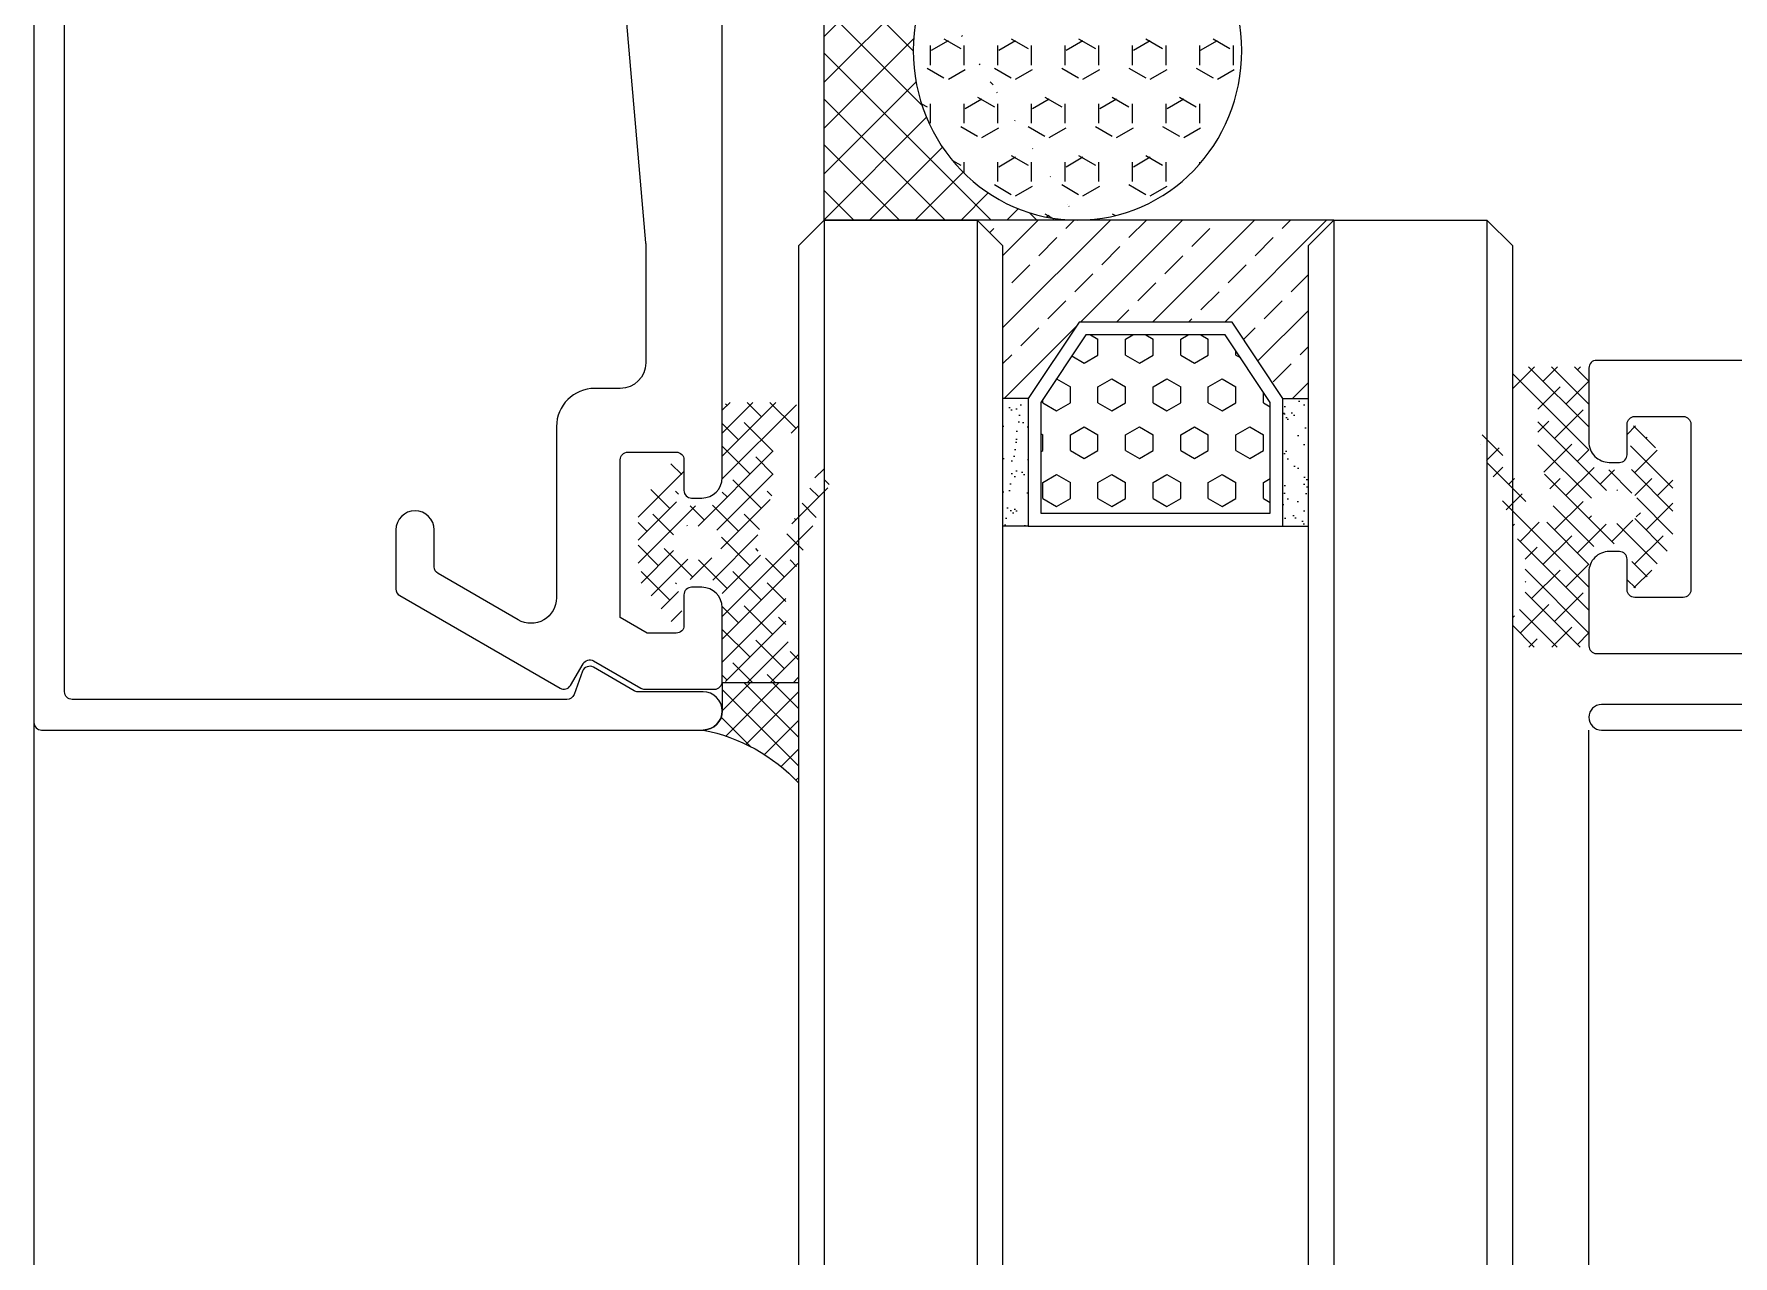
# Model space of a CAD drawing. Extents: x -280168 to 205214, y -148835 to -64913.
# Drawn here: x 51558.2 to 51624.9, y -77171.7 to -77123.7 of the extents above; entities that cross this region are included whole.
import ezdxf

# ---------------------------------------------------------------- set-up
doc = ezdxf.new("R2010")
doc.units = 0
doc.header["$LTSCALE"] = 1000
doc.header["$MEASUREMENT"] = 0
doc.linetypes.add('DASHED', pattern=[19.049999999999997, 12.7, -6.35])
for name, color, linetype, lineweight in [('GL1_glass', 122, 'Continuous', 13), ('GL2_hidden', 140, 'DASHED', 13), ('PJ1_accessories', 4, 'Continuous', 13), ('XC1_alum.extrusion', 3, 'Continuous', 20)]:
    doc.layers.add(name, color=color, linetype=linetype, lineweight=lineweight)
doc.layers.add('配件层', color=4, linetype='Continuous')

# ---------------------------------------------------------------- blocks, each defined once
blk = doc.blocks.new('*U371')
at = {"layer": 'PJ1_accessories'}
h = blk.add_hatch(dxfattribs=at)
h.set_pattern_fill('ANSI38', color=256, scale=0.4, style=0)
h.set_pattern_definition([(135, (8715.69980125525, 668.8177687838906), (0.4490128060534576, 0.4490128060534577), []), (45.00000000000001, (8715.69980125525, 668.8177687838906), (1.347038418160373, 0.4490128060534578), [1.5875, -0.9525000000000001])])
edge = h.paths.add_edge_path(flags=16)
edge.add_arc((-31.2497805521125, -107.6606329271453), 0.6499999999941792, 0, 180, ccw=False)
edge.add_line((-30.59978055208921, -107.6606329271453), (-30.59978055208921, -108.3497474453179))
edge.add_arc((-31.2497805521125, -108.3497474453179), 0.6499999999941792, -180, 0, ccw=False)
edge.add_line((-31.89978055213578, -108.3497474453179), (-31.89978055213578, -107.6606329271453))
edge = h.paths.add_edge_path()
edge.add_arc((-28.64978055213578, -113.0000026948983), 0.2999999999961926, 248.3846734127286, 423.3846734129762)
edge.add_line((-28.51538107497618, -112.7317923660157), (-31.65683849889319, -111.1576164667495))
edge.add_arc((-31.4776391958585, -110.8000026948866), 0.3999999999998659, 89.99999999947892, 243.3846734108163, ccw=False)
edge.add_line((-31.4776391958585, -110.4000026949216), (-30.95116509799846, -110.4000026949216))
edge.add_arc((-30.95116509799846, -110.7000026950263), 0.3000000001273165, 70.00000000517639, 90.00000000555838, ccw=False)
edge.add_line((-30.84855905501172, -110.418094908644), (-29.29948850092478, -110.9819104811177))
edge.add_arc((-29.19688245793805, -110.7000026949099), 0.2999999999710019, 249.9999999979924, 269.9999999979156)
edge.add_line((-29.19688245793805, -111.0000026948983), (-27.24978055222891, -111.0000026948983))
edge.add_arc((-27.24978055222891, -111.3000026948866), 0.2999999999938154, -1.042224084812915e-09, 89.99999999895778, ccw=False)
edge.add_line((-26.94978055218235, -111.3000026948866), (-26.94978055218235, -111.7000026949099))
edge.add_arc((-26.64978055213578, -111.7000026948517), 0.3000000000229193, 180.0000000045162, 270.0000000045163)
edge.add_line((-26.64978055213578, -112.0000026948983), (-26.04978055215906, -112.0000026948983))
edge.add_arc((-26.04978055215906, -111.7000026949099), 0.2999999999938154, 270.0000000010422, 360.0000000010422)
edge.add_line((-25.74978055222891, -111.7000026949099), (-25.74978055222891, -109.3000026948866))
edge.add_arc((-26.04978055215906, -109.3000026948866), 0.2999999999933607, 359.999999998871, 449.9999999989578)
edge.add_line((-26.04978055215906, -109.0000026948983), (-29.29978055215906, -109.0000026948983))
edge.add_arc((-29.29978055215906, -108.5000026948983), 0.4999999999995453, 180.0000000003648, 270, ccw=False)
edge.add_line((-29.79978055215906, -108.5000026948983), (-29.79978055215906, -107.4010371884797))
edge.add_arc((-29.59978055220563, -107.4010371884797), 0.200000000006343, 44.99999999919402, 179.9999999995766, ccw=False)
edge.add_line((-29.45835919585079, -107.2596158322413), (-28.58237347262911, -107.4121347292676))
edge.add_arc((-28.37024143827148, -107.2000026949099), 0.3000000000010796, 224.9999999997544, 404.9999999997544)
edge.add_line((-28.15810940391384, -106.9878706605523), (-29.62906987406313, -105.8464493043139))
edge.add_arc((-29.9826232646592, -106.2000026949099), 0.5000000000026927, 44.99999999992629, 89.99999999999999)
edge.add_line((-29.9826232646592, -105.7000026949099), (-32.51693783968221, -105.7000026949099))
edge.add_arc((-32.51693783968221, -106.2000026949099), 0.5000000000025595, 89.99999999999999, 135.0000000000829)
edge.add_line((-32.87049123027828, -105.8464493043139), (-34.34145170042757, -106.9878706605523))
edge.add_arc((-34.12931966606993, -107.2000026949099), 0.3000000000010796, 135.0000000002456, 315.0000000002456)
edge.add_line((-33.9171876317123, -107.4121347292676), (-33.04120190837421, -107.2596158322413))
edge.add_arc((-32.89978055213578, -107.4010371884797), 0.1999999999771288, -3.126615411019884e-09, 134.9999999974207, ccw=False)
edge.add_line((-32.69978055218235, -107.4010371884797), (-32.69978055218235, -108.5000026948983))
edge.add_arc((-33.19978055218235, -108.5000026948983), 0.5000000000013642, 270.00000000020844, 359.9999999998437, ccw=False)
edge.add_line((-33.19978055218235, -109.0000026948983), (-36.44978055218235, -109.0000026948983))
edge.add_arc((-36.44978055218235, -109.3000026948866), 0.2999999999942702, 90.00000000104221, 180.0000000009554)
edge.add_line((-36.74978055222891, -109.3000026948866), (-36.74978055222891, -111.7000026949099))
edge.add_arc((-36.44978055218235, -111.7000026949099), 0.2999999999951797, 179.9999999992183, 269.9999999986104)
edge.add_line((-36.44978055218235, -112.0000026948983), (-35.67404462094419, -112.0000026948983))
edge.add_arc((-35.67404462082777, -111.7000026949099), 0.2999999999983018, 269.9999999989578, 314.9999999994013)
edge.add_line((-35.46191258658655, -111.9121347292676), (-35.13764851773158, -111.587870660529))
edge.add_arc((-34.92551648349036, -111.8000026948866), 0.2999999999997213, 89.9999999993052, 134.9999999994473, ccw=False)
edge.add_line((-34.92551648337394, -111.5000026948983), (-33.24978055222891, -111.5000026948983))
edge.add_line((-33.24978055222891, -111.5000026948983), (-28.76029252843, -113.2789060887299))
h = blk.add_hatch(dxfattribs=at)
h.set_pattern_fill('ANSI33', color=256, scale=8, style=0)
h.set_pattern_definition([(45.00000000000001, (-12707.57088305743, -4617.015605273424), (-1.414213562373095, 1.414213562373095), []), (45.00000000000001, (-12706.15666949749, -4617.015605273424), (-1.414213562373095, 1.414213562373095), [1, -0.5])])
h.paths.add_polyline_path([(-19.99978055222891, -119.0000026948983), (-20.99978055222891, -120.0000026948983), (-26.99978055222891, -120.0000026948983), (-26.99978055222891, -121.0000026948983), (-23.99978055222891, -123.0000026948983), (-23.99978055222891, -129.0000026948983), (-26.99978055222891, -131.0000026948983), (-26.99978055222891, -132.0000026948983), (-20.99978055222891, -132.0000026948983), (-19.99978055222891, -133.0000026948983)])
h = blk.add_hatch(dxfattribs=at)
h.set_pattern_fill('AR-SAND', color=256, scale=0.5, style=0)
h.set_pattern_definition([(37.50000000000001, (-12707.57088305743, -4617.015605273424), (-0.03149667905480408, 0.9634118845065793), [0, -0.76, 0, -0.85, 0, -0.8125]), (7.499999999999988, (-12707.57088305743, -4617.015605273424), (0.8848883526338636, 1.41107303261487), [0, -0.4099999999999999, 0, -0.6849999999999999, 0, -0.2625]), (327.5, (-12708.18588305742, -4617.015605273424), (1.557070930875748, 0.002829526768482249), [0, -0.2499999999999999, 0, -0.8999999999999998, 0, -1.175]), (317.5, (-12708.18588305742, -4617.015605273424), (1.503063302286147, 0.4388377824671246), [0, -0.125, 0, -0.59, 0, -0.675])])
h.paths.add_polyline_path([(-26.99978055222891, -121.0000026948983), (-26.99978055222891, -120.0000026948983), (-31.99978055222891, -120.0000026948983), (-31.99978055222891, -121.0000026948983)])
h.paths.add_polyline_path([(-31.99978055222891, -131.0000026948983), (-31.99978055222891, -132.0000026948983), (-26.99978055222891, -132.0000026948983), (-26.99978055222891, -131.0000026948983)])
h = blk.add_hatch(dxfattribs=at)
h.set_pattern_fill('HEX', color=256, scale=5, style=0)
h.set_pattern_definition([(9.213864076586628e-15, (-12707.57088305743, -4617.015605273424), (0, 1.082531755), [0.625, -1.25]), (120, (-12707.57088305743, -4617.015605273424), (-0.9375000002333521, -0.5412658774999999), [0.6249999999999989, -1.249999999999998]), (59.99999999999997, (-12706.94588305743, -4617.015605273424), (-0.937500000233352, 0.5412658775000002), [0.6249999999999999, -1.25])])
h.paths.add_polyline_path([(-24.49978055222891, -123.2675945741357), (-27.15116837108508, -121.5000026948983), (-31.49978055222891, -121.5000026948983), (-31.49978055222891, -130.5000026948983), (-27.15116837108508, -130.5000026948983), (-24.49978055222891, -128.7324108156608)])
h = blk.add_hatch(dxfattribs=at)
h.set_pattern_fill('HEX', color=256, scale=0.8, style=0)
h.set_pattern_definition([(9.213864076586628e-15, (-906565.7543245459, 327194.729683584), (0, 1.3198224), [0.762, -1.524]), (120, (-906565.7543245459, 327194.729683584), (-1.142999726883747, -0.6599111999999998), [0.7619999999999996, -1.523999999999999]), (59.99999999999999, (-906564.9923245457, 327194.729683584), (-1.142999726883747, 0.6599112000000003), [0.762, -1.524])])
edge = h.paths.add_edge_path()
edge.add_ellipse((-13.34571129188407, -129.0603864508448), major_axis=(-6.654069260461255, 0), ratio=0.9684793322198909, start_angle=0, end_angle=360)
h = blk.add_hatch(dxfattribs=at)
h.set_pattern_fill('ANSI37', color=256, scale=0.8, style=0)
h.set_pattern_definition([(45.00000000000001, (-906565.7543245459, 327194.729683584), (-0.8980256121069152, 0.8980256121069154), []), (135, (-906565.7543245459, 327194.729683584), (-0.8980256121069154, -0.8980256121069152), [])])
edge = h.paths.add_edge_path()
edge.add_line((-10.11346953606699, -136.6267046603607), (-10.63179806247354, -135.2026087383274))
edge.add_arc((-10.34989027620759, -135.1000026952242), 0.3000000000153858, 145.2189507280984, 200.0000000065075, ccw=False)
edge.add_ellipse((-13.34571129188407, -129.0603864511941), major_axis=(-6.654069260461255, 0), ratio=0.9684793322198909, start_angle=0, end_angle=114.4056178847533, ccw=False)
edge.add_line((-19.99978055234533, -129.0603864511941), (-19.99978055222891, -139.0000026952475))
edge.add_line((-19.99978055222891, -139.0000026952475), (-9.999890276230872, -139.0000026952475))
edge.add_line((-9.999890276230872, -139.0000026952475), (-9.999890276230872, -138.5196179377963))
edge.add_arc((-9.699890275951475, -138.5196179378545), 0.3000000002765374, 120.00000005111721, 180, ccw=False)
edge.add_arc((-9.999890276812948, -138.0000026950147), 0.3000000005995286, 300.0000000425801, 360)
edge.add_line((-9.699890276184306, -138.0000026950147), (-9.699890276184306, -137.1000026952825))
edge.add_arc((-9.999890276114456, -137.1000026952242), 0.2999999999526001, 0, 73.70711348484153)
edge.add_arc((-9.831561750266701, -136.5240986176068), 0.2999999995603474, 199.9999999951393, 253.70711348746948, ccw=False)
h = blk.add_hatch(dxfattribs=at)
h.set_pattern_fill('ANSI38', color=256, scale=0.4, style=0)
h.set_pattern_definition([(225, (8714.299691531225, -920.8177741736872), (0.4490128060534576, -0.4490128060534578), []), (315, (8714.299691531225, -920.8177741736872), (1.347038418160373, -0.4490128060534579), [1.5875, -0.9525000000000001])])
edge = h.paths.add_edge_path(flags=16)
edge.add_arc((-32.64989027613774, -144.3393724626512), 0.6499999999941792, -180, 0, ccw=False)
edge.add_line((-33.29989027616102, -144.3393724626512), (-33.29989027616102, -143.6502579444787))
edge.add_arc((-32.64989027613774, -143.6502579444787), 0.6499999999941792, 0, 180, ccw=False)
edge.add_line((-31.99989027623087, -143.6502579444787), (-31.99989027623087, -144.3393724626512))
edge = h.paths.add_edge_path()
edge.add_arc((-30.04989027616102, -139.0000026948983), 0.2999999999961926, 296.6153265870239, 471.6153265872716)
edge.add_line((-30.16040225245524, -138.7210993010667), (-34.64989027613774, -140.5000026948983))
edge.add_line((-34.64989027613774, -140.5000026948983), (-36.3256262075156, -140.5000026948983))
edge.add_arc((-36.3256262075156, -140.2000026949099), 0.2999999999997213, 225.0000000005527, 270.00000000069485, ccw=False)
edge.add_line((-36.53775824187323, -140.4121347292676), (-36.86202231049538, -140.087870660529))
edge.add_arc((-37.07415434485301, -140.3000026948866), 0.2999999999983019, 45.00000000059876, 90.00000000104221)
edge.add_line((-37.07415434485301, -140.0000026948983), (-37.84989027620759, -140.0000026948983))
edge.add_arc((-37.84989027620759, -140.3000026948866), 0.2999999999951797, 90.0000000013896, 180.0000000007817)
edge.add_line((-38.14989027613774, -140.3000026948866), (-38.14989027613774, -142.7000026949099))
edge.add_arc((-37.84989027620759, -142.7000026949099), 0.2999999999942702, 179.9999999990447, 269.9999999989578)
edge.add_line((-37.84989027620759, -143.0000026948983), (-34.59989027620759, -143.0000026948983))
edge.add_arc((-34.59989027620759, -143.5000026948983), 0.5000000000013642, 1.5631940186722204e-10, 89.99999999979161, ccw=False)
edge.add_line((-34.09989027620759, -143.5000026948983), (-34.09989027620759, -144.5989682013169))
edge.add_arc((-34.29989027616102, -144.5989682013169), 0.1999999999771288, -134.99999999742067, 3.126615411019884e-09, ccw=False)
edge.add_line((-34.44131163239945, -144.7403895575553), (-35.31729735573754, -144.587870660529))
edge.add_arc((-35.52942939009517, -144.8000026948866), 0.3000000000010796, 44.99999999975436, 224.9999999997544)
edge.add_line((-35.74156142445281, -145.0121347292443), (-34.27060095430352, -146.1535560854827))
edge.add_arc((-33.91704756370746, -145.8000026948866), 0.5000000000025595, 224.9999999999171, 270)
edge.add_line((-33.91704756370746, -146.3000026948866), (-31.38273298868444, -146.3000026948866))
edge.add_arc((-31.38273298868444, -145.8000026948866), 0.5000000000026926, 270, 315.0000000000737)
edge.add_line((-31.02917959808838, -146.1535560854827), (-29.55821912793908, -145.0121347292443))
edge.add_arc((-29.77035116229672, -144.8000026948866), 0.3000000000010796, 315.0000000002456, 495.0000000002457)
edge.add_line((-29.98248319665436, -144.587870660529), (-30.85846891999245, -144.7403895575553))
edge.add_arc((-30.99989027623087, -144.5989682013169), 0.200000000006343, 180.0000000004233, 315.00000000080604, ccw=False)
edge.add_line((-31.19989027618431, -144.5989682013169), (-31.19989027618431, -143.5000026948983))
edge.add_arc((-30.69989027618431, -143.5000026948983), 0.4999999999995453, 90, 179.9999999996352, ccw=False)
edge.add_line((-30.69989027618431, -143.0000026948983), (-27.44989027618431, -143.0000026948983))
edge.add_arc((-27.44989027618431, -142.7000026949099), 0.2999999999933607, 270.0000000010422, 360.000000001129)
edge.add_line((-27.14989027613774, -142.7000026949099), (-27.14989027613774, -140.3000026948866))
edge.add_arc((-27.44989027618431, -140.3000026948866), 0.2999999999938154, 359.9999999989578, 449.9999999989578)
edge.add_line((-27.44989027618431, -140.0000026948983), (-28.04989027616102, -140.0000026948983))
edge.add_arc((-28.04989027616102, -140.3000026949449), 0.3000000000229193, 89.99999999548379, 179.9999999954838)
edge.add_line((-28.34989027620759, -140.3000026948866), (-28.34989027620759, -140.7000026949099))
edge.add_arc((-28.64989027625415, -140.7000026949099), 0.2999999999938154, -89.99999999895778, 1.042224084812915e-09, ccw=False)
edge.add_line((-28.64989027613774, -141.0000026948983), (-30.59699218196329, -141.0000026948983))
edge.add_arc((-30.59699218196329, -141.3000026948866), 0.2999999999710019, 90.00000000208439, 110.0000000020077)
edge.add_line((-30.69959822495002, -141.0180949086789), (-32.24866877903696, -141.5819104811526))
edge.add_arc((-32.3512748220237, -141.3000026947702), 0.3000000001273165, 269.9999999944416, 289.9999999948236, ccw=False)
edge.add_line((-32.35127482214011, -141.600002694875), (-32.87774891988374, -141.600002694875))
edge.add_arc((-32.87774891988374, -141.2000026949099), 0.3999999999998659, 116.61532658918381, 270.0000000005211, ccw=False)
edge.add_line((-33.05694822291844, -140.8423889230471), (-29.915490798885, -139.2682130237808))
h = blk.add_hatch(dxfattribs=at)
h.set_pattern_fill('ANSI37', color=252, scale=0.5, style=0)
h.set_pattern_definition([(45.00000000000001, (-906565.7543245459, 327194.729683584), (-0.561266007566822, 0.5612660075668221), []), (135, (-906565.7543245459, 327194.729683584), (-0.5612660075668221, -0.561266007566822), [])])
h.paths.add_polyline_path([(-39.99989027623087, -143.7500026948983, -0.4142135623389963), (-39.24989027614356, -143.0000026948983), (-38.14989027718548, -143.0000026948983), (-38.14989027613774, -140.0000026946655), (-42.08117693336681, -140.0000026948983, -0.1580874910999931)])
at = {"layer": 'GL1_glass'}
for points in [[(-421.0885699694336, -120.0000026946973), (-20.99978055222891, -120.0000026948983), (-19.99978055222891, -119.0000026948983), (-19.99978055222891, -113.0000026948983), (-20.99978055222891, -112.0000026948983), (-421.0885699694336, -112.0000026946973)], [(-421.0885699694336, -140.0000026946973), (-20.99978055222891, -140.0000026948983), (-19.99978055222891, -139.0000026948983), (-19.99978055222891, -133.0000026948983), (-20.99978055222891, -132.0000026948983), (-421.0885699694336, -132.0000026946973)]]:
    blk.add_lwpolyline(points, dxfattribs=at)
at = {"layer": 'GL2_hidden'}
for p, q in [((-19.99978055222891, -113.0000026948983), (-421.0885699694336, -113.0000026946973)), ((-19.99978055222891, -119.0000026948983), (-421.0885699694336, -119.0000026946973)), ((-19.99978055222891, -133.0000026948983), (-421.0885699694336, -133.0000026946973)), ((-19.99978055222891, -139.0000026948983), (-421.0885699694336, -139.0000026946973))]:
    blk.add_line(p, q, dxfattribs=at)
at = {"layer": 'PJ1_accessories'}
for p, q in [((-19.99978055222891, -119.0000026948983), (-19.99978055222891, -133.0000026948983)), ((-31.99978055222891, -121.0000026948983), (-31.99978055222891, -120.0000026948983)), ((-26.99978055222891, -121.0000026948983), (-26.99978055222891, -120.0000026948983)), ((-31.99978055222891, -131.0000026948983), (-31.99978055222891, -132.0000026948983)), ((-26.99978055222891, -131.0000026948983), (-26.99978055222891, -132.0000026948983))]:
    blk.add_line(p, q, dxfattribs=at)
for points in [[(-31.99978055222891, -120.0000026948983), (-20.99978055222891, -120.0000026948983)], [(-19.99978055234533, -129.0603864508448), (-19.99978055222891, -139.0000026948983), (-9.999890276230872, -139.0000026948983), (-9.999890276230872, -138.5196179376217)]]:
    blk.add_lwpolyline(points, dxfattribs=at)
for points in [[(-31.99978055222891, -131.0000026948983), (-31.99978055222891, -121.0000026948983), (-26.99978055222891, -121.0000026948983), (-23.99978055222891, -123.0000026948983), (-23.99978055222891, -129.0000026948983), (-26.99978055222891, -131.0000026948983)], [(-31.49978055222891, -130.5000026948983), (-31.49978055222891, -121.5000026948983), (-27.15116837108508, -121.5000026948983), (-24.49978055222891, -123.2675945741357), (-24.49978055222891, -128.7324108156608), (-27.15116837108508, -130.5000026948983)]]:
    blk.add_lwpolyline(points, close=True, dxfattribs=at)
at = {"layer": 'PJ1_accessories', "color": 252}
blk.add_lwpolyline([(-39.99989027623087, -143.7500026948983, 0.1580874910999933), (-42.08117693336681, -140.0000026948983), (-38.14989027613774, -140.0000026946655), (-38.14989027718548, -143.0000026948983), (-39.24989027623087, -143.0000026948983, 0.4142135623049005), (-39.99989027623087, -143.7500026948983, 3.880528087043826e-11)], format="xyb", dxfattribs=at)
at = {"layer": 'PJ1_accessories'}
blk.add_ellipse((-13.34571129188407, -129.0603864508448), major_axis=(-6.654069260461255, 0), ratio=0.9684793322198909, dxfattribs=at)
at = {"layer": 'XC1_alum.extrusion', "color": 191}
blk.add_lwpolyline([(-36, -76, -0.8732718685717618), (-35.86654221091885, -76.98185995733365), (-36.97591448784806, -77.28911597444676, -0.4957562493968732), (-37.35598916129675, -77), (-38.5, -77, 0.4142135623730951), (-39, -77.5), (-39, -108.5000193737214, -0.9999999999999998), (-40, -108.5000193737214), (-40, -61.5, -0.9999999999999998), (-39, -61.5), (-39, -63, 0.4142135623730951), (-38.5, -63.5), (-37.35598916129675, -63.5, -0.4957562493970037), (-36.97591448784806, -63.21088402555324), (-35.86654221091885, -63.51814004254993, -0.8732718685715486), (-36, -64.5), (-38.5, -64.5, 0.4142135623730951), (-39, -65), (-39, -75.5, 0.4142135623730951), (-38.5, -76)], format="xyb", close=True, dxfattribs=at)
at = {"layer": 'XC1_alum.extrusion'}
for points in [[(-25.49999999988358, -102.3000026949449), (-25.49999999988358, -108.7000026948517, -0.4142135623873021), (-25.79999999993015, -109.0000026948983), (-28.69999999995343, -109.0000026948983, -0.4142135623784227), (-29.49999999988358, -108.2000026948517), (-29.49999999988358, -107.8000026949449, -0.4142135623873022), (-29.19999999995343, -107.5000026948983), (-27.99999999988358, -107.5000026948983, 0.4142135623588879), (-27.69999999995343, -107.2000026948517), (-27.69999999995343, -105.3000026949449, 0.4142135623588878), (-27.99999999988358, -105.0000026948983), (-34.49999999988358, -105.0000026948983, 0.4142135623588878), (-34.79999999993015, -105.3000026948284), (-34.79999999993015, -107.2000026948517, 0.4142135623588877), (-34.49999999988358, -107.5000026948983), (-33.29999999993015, -107.5000026948983, -0.4142135623873023), (-32.99999999988358, -107.8000026948284), (-32.99999999988358, -108.2000026948517, -0.4142135623784227), (-33.79999999993015, -109.0000026948983), (-36.69999999983702, -109.0000026948983, -0.414213562373095), (-36.99999999988358, -108.7000026948517), (-37, -92.29999999993015, -0.414213562319818)], [(-9.543385076103732, -146.9961973930476), (-20.88644777913578, -146.0038079968654, 0.02182007762217577), (-20.97360352193937, -146.0000026948983), (-25.59989027620759, -146.0000026948983, 0.414213562373095), (-26.59989027620759, -147.0000026948983), (-26.59989027620759, -148.0000026948983, -0.414213562373095), (-28.09989027620759, -149.5000026948983), (-34.81497680605389, -149.5000026948983, 0.5773502691896858), (-35.68100220977794, -151.0000026948983), (-33.86234886187594, -154.150002695038, 0.2679491924310148), (-33.60254124074709, -154.3000026949449), (-32.14989027625415, -154.3000026949449, -0.9999999999999999), (-32.14989027625415, -155.8000026949449), (-34.46856664447114, -155.8000026949449, -0.2679491924310675), (-34.7283742656, -155.650002695038), (-38.35969789733645, -149.3603656660998, -0.414213562369678), (-38.24989027623087, -148.9505580448313), (-37.39989027625415, -148.459810316097, 0.4142135623717194), (-37.29008265514858, -148.0500026949449), (-38.35969789733645, -146.1973747507436, -0.1316524975848375), (-38.39989027625415, -146.0473747508368), (-38.39989027625415, -143.3000026949449, -0.4142135623713192), (-38.09989027620759, -143.0000026948983), (-35.19989027630072, -143.0000026948983, -0.4142135623724291), (-34.39989027625415, -143.8000026949449), (-34.39989027625415, -144.2000026949681, -0.4142135623713191), (-34.69989027630072, -144.5000026948983), (-35.89989027625415, -144.5000026948983, 0.414213562374427), (-36.19989027630072, -144.8000026949449), (-36.19989027630072, -145.9382712851511), (-35.58689936099108, -147.0000026948983), (-29.39989027625415, -147.0000026948983, 0.414213562374427), (-29.09989027620759, -146.7000026949681), (-29.09989027620759, -144.8000026949449, 0.414213562374427), (-29.39989027625415, -144.5000026948983), (-30.59989027620759, -144.5000026948983, -0.4142135623713192), (-30.89989027625415, -144.2000026949681), (-30.89989027625415, -143.8000026949449, -0.4142135623724291), (-30.09989027620759, -143.0000026948983), (-11.99989027623087, -143.0000026948983, 0.4142135623735391)]]:
    blk.add_lwpolyline(points, format="xyb", dxfattribs=at)
blk.add_lwpolyline([(-38.49989027623087, -168.8000026949449), (38.50010972376913, -168.8000026949449, 0.414213562373095), (38.80010972381569, -168.5000026948983), (38.80010972381569, -149.0932885224465, 0.3152987888779598), (38.60271576675586, -148.8113807361806), (37.69750368082896, -148.4819104812341, -0.4663076581566136), (37.54030210268684, -148.0500026949449), (38.45991734485142, -146.4571823718725, 0.1316524975876611), (38.50010972376913, -146.3071823719656), (38.50010972376913, -143.7500026948983, -0.9999999999999999), (40.00010972376913, -143.7500026948983), (40.00010972376913, -169.7000026949681, -0.414213562373095), (39.70010972372256, -170.0000026948983), (-39.69989027618431, -170.0000026948983, -0.414213562373095), (-39.99989027623087, -169.7000026949681), (-39.99989027623087, -143.7500026948983, -0.9999999999999999), (-38.49989027623087, -143.7500026948983), (-38.49989027623087, -146.3071823719656, 0.1316524975875084), (-38.45969789731316, -146.4571823718725), (-37.54008265514858, -148.0500026949449, -0.4663076581564264), (-37.6972842332907, -148.4819104812341), (-38.60249631921761, -148.8113807361806, 0.3152987888778901), (-38.79989027627744, -149.0932885224465), (-38.79989027627744, -168.5000026948983, 0.4142135623730969)], format="xyb", close=True, dxfattribs=at)

msp = doc.modelspace()

# ---------------------------------------------------------------- linework, layer by layer
at = {"layer": 'XC1_alum.extrusion', "color": 76}
msp.add_line((51558.20002253813, -71690.7278461827), (51558.200022538, -81571.3278461828), dxfattribs=at)
at = {"layer": 'XC1_alum.extrusion'}
msp.add_line((51619.20000585919, -77821.02795590647), (51619.20000585919, -77151.02795590652), dxfattribs=at)

# ---------------------------------------------------------------- block references
at = {"layer": '配件层', "color": 1, "xscale": -1, "rotation": 270}
msp.add_blockref('*U371', (51728.2000252329, -77111.02795590652), dxfattribs=at)

doc.saveas('drawing.dxf')
